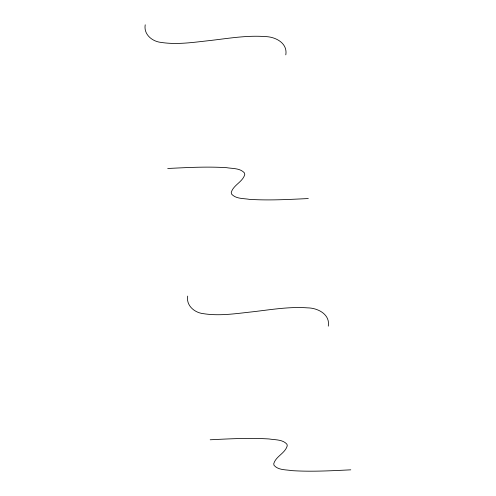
<?xml version="1.0" encoding="UTF-8"?>
<svg xmlns="http://www.w3.org/2000/svg" width="496" height="496" viewBox="0 0 496 496"><rect width="100%" height="100%" fill="white"/><g stroke="black" fill="none" stroke-linecap="round" stroke-linejoin="round"><path stroke-width="0.74" d="M167.716 168.485C187.321 167.53 206.993 166.445 226.616 167.679C232.537 168.714 240.2 168.008 244.478 172.986L244.77 174.536C242.693 182.075 233.325 184.952 231.248 192.491L231.539 194.041C235.823 199.026 243.48 198.313 249.401 199.349C269.024 200.589 288.697 199.497 308.307 198.543M210.199 439.772C229.803 438.817 249.476 437.726 269.099 438.966C275.02 439.995 282.683 439.289 286.961 444.273L287.252 445.823C285.175 453.356 275.807 456.239 273.73 463.772L274.021 465.322C278.299 470.307 285.963 469.6 291.884 470.636C311.507 471.87 331.179 470.785 350.784 469.83M328.284 326.145C330.336 314.247 317.688 307.954 307.619 307.867C288.722 306.46 269.911 309.87 251.193 311.959C235.439 313.683 219.418 316.157 203.602 313.695C194.773 312.84 185.963 305.728 187.693 296.087M285.801 54.858C287.854 42.966 275.212 36.673 265.137 36.58C246.239 35.173 227.428 38.583 208.711 40.678C192.956 42.396 176.936 44.869 161.119 42.414C152.291 41.552 143.48 34.447 145.216 24.8"/></g></svg>
